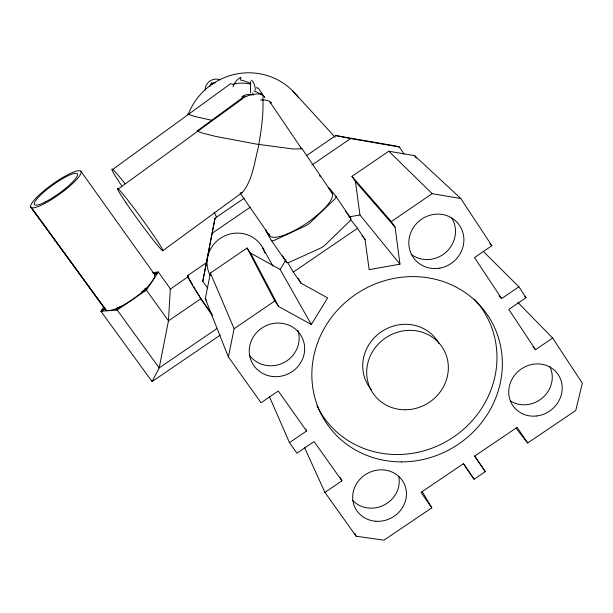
<?xml version="1.0" encoding="UTF-8"?>
<svg xmlns="http://www.w3.org/2000/svg" width="613" height="613" viewBox="0 0 613 613"><rect width="100%" height="100%" fill="white"/><g stroke="black" fill="none" stroke-linecap="round" stroke-linejoin="round"><path stroke-width="0.92" d="M250.587 92.862L250.433 81.56M152.154 380.566L152.085 381.577L220.228 335.119M207.761 288.302L202.796 281.29L215.033 218.167L244.235 198.191M202.796 281.29L215.033 218.167M422.15 491.48L431.79 507.832L383.968 540.168L356.184 536.245L324.936 492.4L341.947 480.868L314.094 441.559L296.976 453.176L289.459 442.632L306.6 430.993L278.279 391.025L261.038 402.756L228.365 356.927L205.286 298.623L210.42 273.046L247.047 248.027L250.571 253.077L278.677 306.546L311.343 324.499L327.626 297.918L300.968 283.145L293.305 272.088L287.474 262.211M228.365 356.927L234.128 328.714L210.42 273.046M240.48 79.131L240.97 78.104M252.426 94.011L252.947 92.946M170.107 289.298L187.992 276.762L188.459 277.16M209.707 86.594L211.385 83.169L215.178 82.839M311.343 324.499L280.133 269.459L285.98 259.835M100.907 311.281L117.183 310.009L146.354 290.072L158.33 272.011L170.337 288.823L168.468 320.852L159.181 367.923L152.085 381.577L100.907 311.281L103.942 306.868M145.365 288.148L143.94 290.294L141.626 291.88M144.224 290.179L147.22 288.769M116.003 310.101L118.807 307.511M157.127 272.141L154.591 274.486L80.908 171.295M102.042 311.189L104.884 308.577L31.179 207.462L105.612 309.826M144.024 290.363L144.277 291.489M162.843 250.663L242.411 192.428C252.387 180.429 254.173 163.671 257.958 148.951C261.161 131.895 263.774 114.508 262.847 97.107M112.723 169.433L231.124 83.307M118.301 188.942L242.595 98.685M300.722 147.771L301.941 148.852L292.999 148.967L256.625 144.139L215.669 136.408L202.351 133.082L197.11 130.96L244.855 96.034M306.577 155.549L335.778 135.573L395.439 145.925L399.385 147.02L404.143 154.2M212.443 233.047L250.349 207.133M311.94 165.012L350.628 138.561L399.385 147.02M120.546 306.285L118.968 307.366L117.106 307.519M187.678 275.536L206.336 262.762M350.398 219.278L357.486 228.312L365.041 239.461L369.149 269.636L399.967 264.157L395.086 227.193L355.41 181.471L351.969 176.36L388.78 151.212L414.664 155.687L460.807 198.543L491.879 245.752L474.5 257.567L501.633 298.546L518.904 286.815L526.054 297.68L508.805 309.389L535.494 349.694L552.635 338.07L582.35 383.225L575.753 410.488L527.678 442.992L515.908 428.043M196.114 290.585L200.895 298.715L168.468 320.852L146.354 290.072M293.305 272.088L357.486 228.312M216.573 328.783L159.181 367.923L117.183 310.009M234.128 328.714L274.793 300.991L247.047 248.027M351.969 176.36L391.301 221.554L432.188 193.677L460.807 198.543M431.79 507.832L421.024 492.377L463.382 463.712L474.056 479.251L485.335 471.627L474.692 456.064L517.142 427.345L527.678 442.992M242.411 192.428L240.58 192.842M154.637 274.624L157.495 273.275M101.804 309.971L104.877 308.538M197.24 130.5L198.152 130.285M348.843 216.941L359.977 214.987L399.967 264.157M153.005 272.601L158.33 272.011M189.08 113.62L187.724 114.056L194.191 116.347L211.669 120.255M335.778 135.573L350.628 138.561M250.571 253.077L280.133 269.459M489.81 243.752L491.879 245.752M388.78 151.212L432.188 193.677M483.174 251.299L518.904 286.815M524.705 296.332L526.054 297.68M517.893 302.431L552.635 338.07M499.02 295.811L501.633 298.546M532.904 346.897L535.494 349.694M292.707 90.923L335.234 137.327M319.511 175.67L319.879 176.138M266.394 230.136A6.804 1.9 -34.6 0 0 266.119 231.469L271.36 240.449L286.47 262.264A6.912 2.069 -34.6 0 0 290.248 261.866L319.909 248.418A6.988 2.107 -34.3 0 0 325.702 244.472L349.058 221.737A6.927 2.069 -34 0 0 350.82 218.358L335.909 196.367L329.449 188.206A6.82 1.908 -34.1 0 0 328.346 187.946M345.334 211.393L345.755 211.922M346.583 212.987L347.004 213.516M347.847 214.581L350.82 218.358M362.13 235.729L365.041 239.461M30.803 207.033L104.884 308.577M104.984 308.492L106.509 310.592M205.286 298.623L206.382 300.171M200.895 298.715L209.301 310.553M210.382 312.071L211.998 314.354M274.793 300.991L278.677 306.546M474.508 456.049L485.335 471.627M240.104 193.041L269.651 235.721M211.385 83.169L212.389 84.64M301.887 148.453L332.254 193.279M270.839 103.359L289.305 130.592M289.773 131.282L293.068 136.147M293.543 136.837L297.305 142.385M297.772 143.082L301.052 147.925M258.065 87.805L264.877 97.85M391.301 221.554L395.086 227.193M463.474 463.512L474.056 479.251M414.664 155.687L416.235 158.07M298.071 278.271L300.968 283.145M282.67 255.797L283.352 256.962M283.696 257.544L284.731 259.307M285.076 259.897L286.47 262.264M187.992 276.762L192.743 284.853M193.708 286.493L195.149 288.945M262.64 247.683L272.862 266.042M214.129 212.244L216.65 217.377M340.284 477.458L341.947 480.868M354.973 533.67L356.184 536.245M305.787 429.261L306.6 430.993M304.423 447.321L324.936 492.4M269.421 396.672L289.459 442.632M118.983 307.435L119.251 308.592M355.41 181.471L359.977 214.987M205.163 90.142A10.881 10.651 -35.6 0 1 220.19 79.828M330.851 191.877A37.83 10.682 -34.3 0 1 306.347 223.4A37.83 10.682 -34.3 0 1 268.992 233.745M260.502 100.057A53.346 20.773 -39.1 0 1 271.567 102.739M242.434 98.425A53.063 39.431 57.8 0 1 262.356 94.08M269.866 102.425A53.086 42.228 -47 0 1 270.662 103.505M253.966 90.992A53.086 42.228 -47 0 1 264.142 96.593M241.652 96.977A52.825 24.765 63.7 0 1 253.529 95.023M210.167 275.513A29.7 28.489 -26.3 0 1 225.868 235.4A29.7 28.489 -26.3 0 1 264.87 253.062M549.869 366.674A26.98 24.972 -36.6 0 1 542.582 397.791A26.98 24.972 -36.6 0 1 510.384 400.864M451.743 218.006A27.631 26.167 -39.2 0 1 446.019 252.211A27.631 26.167 -39.2 0 1 411.223 254.349M297.91 330.53A27.501 26.083 -26.3 0 1 283.65 362.727A27.501 26.083 -26.3 0 1 249.269 354.973M398.787 476.431A26.857 24.888 -27.8 0 1 384.221 504.974A26.857 24.888 -27.8 0 1 352.575 500.3M474.201 299.052A95.965 89.95 -32.5 0 1 453.566 437.008A95.965 89.95 -32.5 0 1 317.005 405.852M371.309 389.623A41.125 38.542 -32.5 0 1 381.324 331.802A41.125 38.542 -32.5 0 1 439.046 343.625M212.512 315.649A34.719 2.375 55.8 0 1 193.225 286.547A34.719 2.375 55.8 0 1 188.543 275.574M188.275 114.233A63.645 61.875 -34.4 0 1 239.078 73.537A63.645 61.875 -34.4 0 1 298.278 97.406M271.36 240.449A6.935 1.977 -34.6 0 0 275.099 239.974L304.715 226.258A7.011 2.015 -34.3 0 0 310.523 222.289L334.1 199.685A6.95 1.977 -34 0 0 335.909 196.367M320.315 176.713A6.636 1.801 -34.1 0 1 320.354 176.82M121.665 185.701A36.765 2.199 53.8 0 1 111.895 169.05A36.765 2.199 53.8 0 1 124.968 183.67M240.035 79.889A50.657 38.06 -28.6 0 1 250.648 83.636M256.449 87.536A50.657 38.06 -28.6 0 1 257.399 88.364M232.978 86.655A50.419 22.627 76.4 0 1 240.756 77.353M251.506 80.196A50.894 20.873 -52.4 0 1 255.269 90.195M231.867 84.517A50.626 34.573 43.3 0 1 250.855 84.119M152.852 272.984A30.282 7.977 -35.9 0 1 134.745 297.941A30.282 7.977 -35.9 0 1 104.823 308.01M126.079 202.857A38.519 1.839 53.9 0 0 162.637 250.679A38.519 1.839 53.9 0 0 131.665 205.133A38.519 1.839 53.9 0 0 126.079 202.857M536.176 416.02A27.462 25.371 -36.5 0 0 558.236 374.704A27.462 25.371 -36.5 0 0 511.939 379.355A27.462 25.371 -36.5 0 0 536.176 416.02M439.889 268.111A28.137 26.604 -39.1 0 0 458.24 223.661A28.137 26.604 -39.1 0 0 410.932 232.258A28.137 26.604 -39.1 0 0 439.889 268.111M273.49 376.589A27.999 26.512 -26.3 0 0 302.516 338.422A27.999 26.512 -26.3 0 0 254.901 334.591A27.999 26.512 -26.3 0 0 273.49 376.589M375.869 521.249A27.332 25.279 -27.8 0 0 404.48 484.37A27.332 25.279 -27.8 0 0 358.329 481.113A27.332 25.279 -27.8 0 0 375.869 521.249M401.707 461.895A97 90.824 -32.5 0 0 492.17 322.699A97 90.824 -32.5 0 0 327.434 323.158A97 90.824 -32.5 0 0 401.707 461.895M405.492 409.76A41.569 38.918 -32.4 0 0 443.85 349.87A41.569 38.918 -32.4 0 0 373.225 350.552A41.569 38.918 -32.4 0 0 405.492 409.76M44.496 203.577A30.78 6.099 -35.6 0 0 81.138 171.809A30.78 6.099 -35.6 0 0 42.09 192.352A30.78 6.099 -35.6 0 0 44.496 203.577M46.067 201.539A26.405 5.233 -35.6 0 0 77.544 174.276A26.405 5.233 -35.6 0 0 44.09 191.846A26.405 5.233 -35.6 0 0 46.067 201.539"/></g></svg>
